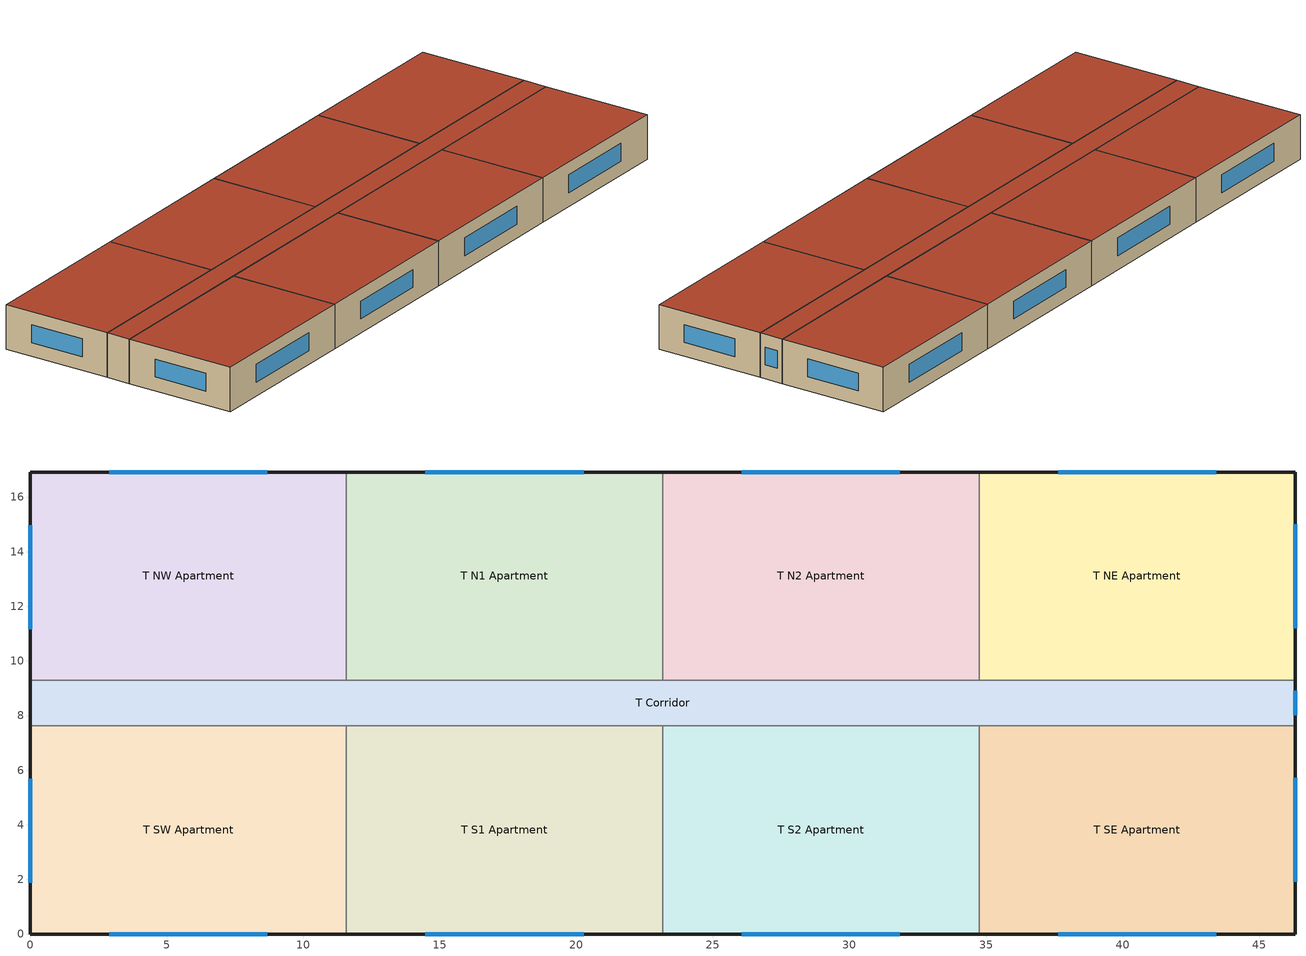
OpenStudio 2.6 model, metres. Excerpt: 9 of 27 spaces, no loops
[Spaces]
T SW Apartment
 floor adiabatic (BTAP-Int-Wall): 11.58,7.62 11.58,0 0,0 0,7.62 z9.14
 wall outside: 0,7.62 0,0 11.58,0 z9.14:12.19
 wall to T S1 Apartment: 11.58,0 11.58,7.62 z9.14:12.19
 wall to T Corridor: 11.58,7.62 0,7.62 z9.14:12.19
 window: 0,5.68 0,1.87 / 2.9,0 8.69,0 z10.1:11.32
 roof outside: 11.58,0 11.58,7.62 0,7.62 0,0 z12.19
T N1 Apartment
 floor adiabatic (BTAP-Int-Wall): 23.16,16.92 23.16,9.3 11.58,9.3 11.58,16.92 z9.14
 wall outside: 23.16,16.92 11.58,16.92 z9.14:12.19
 wall to T Corridor: 11.58,9.3 23.16,9.3 z9.14:12.19
 wall to T NW Apartment: 11.58,16.92 11.58,9.3 z9.14:12.19
 wall to T N2 Apartment: 23.16,9.3 23.16,16.92 z9.14:12.19
 window: 20.27,16.92 14.48,16.92 z10.1:11.32
 roof outside: 23.16,9.3 23.16,16.92 11.58,16.92 11.58,9.3 z12.19
T Corridor
 floor adiabatic (BTAP-Int-Wall): 46.33,9.3 46.33,7.62 0,7.62 0,9.3 z9.14
 wall outside: 46.33,7.62 46.33,9.3 / 0,9.3 0,7.62 z9.14:12.19
 wall to T SE Apartment: 34.75,7.62 46.33,7.62 z9.14:12.19
 wall to T S1 Apartment: 11.58,7.62 23.16,7.62 z9.14:12.19
 wall to T NW Apartment: 11.58,9.3 0,9.3 z9.14:12.19
 wall to T N2 Apartment: 34.75,9.3 23.16,9.3 z9.14:12.19
 wall to T S2 Apartment: 23.16,7.62 34.75,7.62 z9.14:12.19
 wall to T NE Apartment: 46.33,9.3 34.75,9.3 z9.14:12.19
 window: 46.33,8 46.33,8.91 z10.1:11.32
 roof outside: 46.33,7.62 46.33,9.3 0,9.3 0,7.62 z12.19
T N2 Apartment
 floor adiabatic (BTAP-Int-Wall): 34.75,16.92 34.75,9.3 23.16,9.3 23.16,16.92 z9.14
 wall outside: 34.75,16.92 23.16,16.92 z9.14:12.19
 wall to T NE Apartment: 34.75,9.3 34.75,16.92 z9.14:12.19
 window: 31.85,16.92 26.06,16.92 z10.1:11.32
 roof outside: 34.75,9.3 34.75,16.92 23.16,16.92 23.16,9.3 z12.19
T NW Apartment
 floor adiabatic (BTAP-Int-Wall): 11.58,16.92 11.58,9.3 0,9.3 0,16.92 z9.14
 wall outside: 11.58,16.92 0,16.92 0,9.3 z9.14:12.19
 window: 8.69,16.92 2.89,16.92 / 0,14.97 0,11.16 z10.1:11.32
 roof outside: 11.58,9.3 11.58,16.92 0,16.92 0,9.3 z12.19
T NE Apartment
 floor adiabatic (BTAP-Int-Wall): 46.33,16.92 46.33,9.3 34.75,9.3 34.75,16.92 z9.14
 wall outside: 46.33,9.3 46.33,16.92 34.75,16.92 z9.14:12.19
 window: 43.43,16.92 37.64,16.92 / 46.33,11.2 46.33,15.01 z10.1:11.32
 roof outside: 46.33,9.3 46.33,16.92 34.75,16.92 34.75,9.3 z12.19
T S2 Apartment
 floor adiabatic (BTAP-Int-Wall): 34.75,7.62 34.75,0 23.16,0 23.16,7.62 z9.14
 wall outside: 23.16,0 34.75,0 z9.14:12.19
 wall to T SE Apartment: 34.75,0 34.75,7.62 z9.14:12.19
 wall to T S1 Apartment: 23.16,7.62 23.16,0 z9.14:12.19
 window: 26.06,0 31.85,0 z10.1:11.32
 roof outside: 34.75,0 34.75,7.62 23.16,7.62 23.16,0 z12.19
T S1 Apartment
 floor adiabatic (BTAP-Int-Wall): 23.16,7.62 23.16,0 11.58,0 11.58,7.62 z9.14
 wall outside: 11.58,0 23.16,0 z9.14:12.19
 window: 14.48,0 20.27,0 z10.1:11.32
 roof outside: 23.16,0 23.16,7.62 11.58,7.62 11.58,0 z12.19
T SE Apartment
 floor adiabatic (BTAP-Int-Wall): 46.33,7.62 46.33,0 34.75,0 34.75,7.62 z9.14
 wall outside: 34.75,0 46.33,0 46.33,7.62 z9.14:12.19
 window: 46.33,1.9 46.33,5.71 / 37.64,0 43.43,0 z10.1:11.32
 roof outside: 46.33,0 46.33,7.62 34.75,7.62 34.75,0 z12.19
[Site]
Toronto Pearson Intl AP_ON_CAN: Latitude {deg}=43.677; Longitude {deg}=-79.631; Time Zone {hr}=-5; Elevation {m}=173.4; Terrain=City
[Building]
Building 1: North Axis {deg}=0; Default Construction Set=BTAP-Mass at hdd = 3890.0; Standards Number of Stories=4; Standards Number of Above Ground Stories=4; Standards Building Type=MidriseApartment
[Site:WaterMainsTemperature]
Calculation Method=Correlation; Annual Average Outdoor Air Temperature {C}=9.05833; Maximum Difference In Monthly Average Outdoor Air Temperatures {deltaC}=28.3
[Site:GroundTemperature:BuildingSurface]
19.527, 19.502, 19.536, 19.598, 20.002, 21.64, 22.225, 22.375, 21.449, 20.121, 19.802, 19.633
[SizingPeriod:DesignDay] Barometric Pressure {Pa}=99259; Sky Clearness=0; Rain Indicator=0; Snow Indicator=0; Day of Month=21; Daylight Saving Time Indicator=0; Humidity Indicating Type=Wetbulb; Dry-Bulb Temperature Range Modifier Type=DefaultMultipliers
Name | Maximum Dry-Bulb Temperature {C} | Daily Dry-Bulb Temperature Range {deltaC} | Humidity Indicating Conditions at Maximum Dry-Bulb | Wind Speed {m/s} | Wind Direction {deg} | Month | Day Type | Solar Model Indicator | ASHRAE Taub | ASHRAE Taud
Toronto Pearson Intl AP Ann Htg 99.6% Condns DB | -18 | 0 | -18 | 5.2 | 0 | 1 | WinterDesignDay | ASHRAEClearSky
Toronto Pearson Intl AP Ann Clg .4% Condns DB=>MWB | 31.3 | 9.7 | 22.4 | 6 | 270 | 7 | SummerDesignDay | ASHRAETau | 0.425 | 2.27
[Material:NoMass] Roughness=Smooth; Thermal Absorptance=0.9; Solar Absorptance=0.7
Name | Thermal Resistance {m2-K/W} | Visible Absorptance
Typical Carpet Pad; Typical Carpet Pad 1 | 0.21648 | 0.8
Typical Insulation 1 | 5.20402 | 0.7
Typical Insulation 2 | 3.32618 | 0.7
Typical Insulation 3 | 5.46446 | 0.7
Typical Carpet Pad 2 | 1.25503 | 0.8
Typical Carpet Pad 3; Typical Carpet Pad 4 | 2.57255 | 0.8
Typical Insulation 4 | 0.454528 | 0.7
Typical Insulation 5 | 0.454545 | 0.7
[Material]
Name | Roughness | Thickness {m} | Conductivity {W/m-K} | Density {kg/m3} | Specific Heat {J/kg-K} | Thermal Absorptance | Solar Absorptance | Visible Absorptance
G05 25mm wood | MediumSmooth | 0.0254 | 0.15 | 608 | 1630 | 0.9 | 0.5 | 0.5
100mm Normalweight concrete floor 1 | MediumSmooth | 0.1016 | 2.31 | 2322 | 832
G01 13mm gypsum board 1 | Smooth | 0.0127 | 0.16 | 800 | 1090 | 0.9 | 0.7 | 0.5
4 in. Normalweight Concrete Floor 1 | MediumRough | 0.1016 | 2.31 | 2322 | 832 | 0.9 | 0.7 | 0.7
1IN Stucco 1 | Smooth | 0.0253 | 0.6918 | 1858 | 837 | 0.9 | 0.7 | 0.92
8IN CONCRETE HW RefBldg 1 | Rough | 0.2032 | 1.311 | 2240 | 836.8 | 0.9 | 0.7 | 0.7
1/2IN Gypsum 1 | Smooth | 0.0127 | 0.16 | 784.9 | 830 | 0.9 | 0.4 | 0.4
Metal Roof Surface 1; F08 Metal surface 1 | Smooth | 0.0008 | 45.28 | 7824 | 500 | 0.9 | 0.7 | 0.7
6 in. Normalweight Concrete Floor 1; 6 in. Normalweight Concrete Floor 2; 6 in. Normalweight Concrete Floor 3 | MediumRough | 0.1524 | 2.31 | 2322 | 832 | 0.9 | 0.7 | 0.7
[Construction]
BTAP-Int-Partition; BTAP-Int-Door: G05 25mm wood
BTAP-Int-Floor: 100mm Normalweight concrete floor 1, Typical Carpet Pad
BTAP-Int-Wall: G01 13mm gypsum board 1, G01 13mm gypsum board 1
BTAP-Int-Ceiling: Typical Carpet Pad, 100mm Normalweight concrete floor 1
BTAP-Int-Window: SimpleGlazing
BTAP-Ext-Floor-Mass:U-0.183: Typical Insulation 1, 4 in. Normalweight Concrete Floor 1, Typical Carpet Pad 1
BTAP-Ext-Wall-Mass:U-0.278: 1IN Stucco 1, 8IN CONCRETE HW RefBldg 1, Typical Insulation 2, 1/2IN Gypsum 1
BTAP-Ext-Roof-Metal:U-0.183: Metal Roof Surface 1, Typical Insulation 3
BTAP-Grnd-Floor-Mass:U-0.757: 6 in. Normalweight Concrete Floor 1, Typical Carpet Pad 2
BTAP-Grnd-Wall-Mass:U-0.379: 6 in. Normalweight Concrete Floor 2, Typical Carpet Pad 3
BTAP-Grnd-Roof-Mass:U-0.379: 6 in. Normalweight Concrete Floor 3, Typical Carpet Pad 4
BTAP-Ext-FixedWindow:U=0.220 SHGC=0.600; BTAP-Ext-GlassDoors:U=0.220 SHGC=0.600; BTAP-Ext-Skylights:U=0.220 SHGC=0.600; BTAP-Ext-DaylightDomes:U=0.220 SHGC=0.600; BTAP-Ext-DaylightDiffuser:U=0.220 SHGC=0.600: SimpleGlazing:U=0.220 SHGC=0.600
BTAP-Ext-Door:U-2.2: F08 Metal surface 1, Typical Insulation 4
BTAP-Ext-OverHeadDoor:U-2.2: Typical Insulation 5
[DefaultConstructionSet]
BTAP-Mass at hdd = 3890.0: Default Exterior Surface Constructions=BTAP-Mass at hdd = 3890.0; Default Interior Surface Constructions=Default Surface Constructions 2; Default Ground Contact Surface Constructions=BTAP-Mass at hdd = 3890.0 1; Default Exterior SubSurface Constructions=BTAP-Mass at hdd = 3890.0; Default Interior SubSurface Constructions=Default Sub Surface Constructions 2; Interior Partition Construction=BTAP-Int-Partition
[DefaultSurfaceConstructions]
Name | Floor Construction | Wall Construction | Roof Ceiling Construction
Default Surface Constructions 2 | BTAP-Int-Floor | BTAP-Int-Wall | BTAP-Int-Ceiling
BTAP-Mass at hdd = 3890.0 | BTAP-Ext-Floor-Mass:U-0.183 | BTAP-Ext-Wall-Mass:U-0.278 | BTAP-Ext-Roof-Metal:U-0.183
BTAP-Mass at hdd = 3890.0 1 | BTAP-Grnd-Floor-Mass:U-0.757 | BTAP-Grnd-Wall-Mass:U-0.379 | BTAP-Grnd-Roof-Mass:U-0.379
[DefaultSubSurfaceConstructions]
Name | Fixed Window Construction | Operable Window Construction | Door Construction | Glass Door Construction | Overhead Door Construction | Skylight Construction | Tubular Daylight Dome Construction | Tubular Daylight Diffuser Construction
Default Sub Surface Constructions 2 | BTAP-Int-Window | BTAP-Int-Window | BTAP-Int-Door
BTAP-Mass at hdd = 3890.0 | BTAP-Ext-FixedWindow:U=0.220 SHGC=0.600 | BTAP-Ext-FixedWindow:U=0.220 SHGC=0.600 | BTAP-Ext-Door:U-2.2 | BTAP-Ext-GlassDoors:U=0.220 SHGC=0.600 | BTAP-Ext-OverHeadDoor:U-2.2 | BTAP-Ext-Skylights:U=0.220 SHGC=0.600 | BTAP-Ext-DaylightDomes:U=0.220 SHGC=0.600 | BTAP-Ext-DaylightDiffuser:U=0.220 SHGC=0.600
[WindowMaterial:SimpleGlazingSystem] U-Factor {W/m2-K}=2.2; Solar Heat Gain Coefficient=0.6; Visible Transmittance=0.21
SimpleGlazing; SimpleGlazing:U=0.220 SHGC=0.600
[Space] Building Story=Building Story 3
Name | Space Type | Thermal Zone
T SE Apartment | Space Function Dwelling Unit(s) | DU_BT=Space Function_ST=Dwelling Unit(s)_FL=Building Story 3_SCHG 4
T SW Apartment | Space Function Dwelling Unit(s) | DU_BT=Space Function_ST=Dwelling Unit(s)_FL=Building Story 3_SCHG 1
T N1 Apartment | Space Function Dwelling Unit(s) | DU_BT=Space Function_ST=Dwelling Unit(s)_FL=Building Story 3_SCHG 3
T Corridor | Space Function Corr. < 2.4m wide-sch-G | WILD_ST=Corr. < 2.4m wide-sch-G_FL=Building Story 3_SCH=G
T N2 Apartment | Space Function Dwelling Unit(s) | DU_BT=Space Function_ST=Dwelling Unit(s)_FL=Building Story 3_SCHG
T NW Apartment | Space Function Dwelling Unit(s) | DU_BT=Space Function_ST=Dwelling Unit(s)_FL=Building Story 3_SCHG 2
T NE Apartment | Space Function Dwelling Unit(s) | DU_BT=Space Function_ST=Dwelling Unit(s)_FL=Building Story 3_SCHG 6
T S1 Apartment | Space Function Dwelling Unit(s) | DU_BT=Space Function_ST=Dwelling Unit(s)_FL=Building Story 3_SCHG 5
T S2 Apartment | Space Function Dwelling Unit(s) | DU_BT=Space Function_ST=Dwelling Unit(s)_FL=Building Story 3_SCHG 7
[BuildingStory]
Building Story 3: Nominal Z Coordinate {m}=9.14355
[SpaceType] Standards Building Type=Space Function
Name | Default Schedule Set | Design Specification Outdoor Air Object | Standards Space Type
Space Function Corr. < 2.4m wide-sch-G | Space Function Corr. < 2.4m wide-sch-G Schedule Set | Space Function Corr. < 2.4m wide-sch-G Ventilation | Corr. < 2.4m wide-sch-G
Space Function Dwelling Unit(s) | Space Function Dwelling Unit(s) Schedule Set | Space Function Dwelling Unit(s) Ventilation | Dwelling Unit(s)
[People:Definition] Number of People Calculation Method=People/Area; Fraction Radiant=0.3
Name | People per Space Floor Area {person/m2}
Space Function Corr. < 2.4m wide-sch-G People Definition | 0.0100104
Space Function Dwelling Unit(s) People Definition | 0.0166841
[People] Work Efficiency Schedule=Work Efficiency Schedule; Clothing Insulation Schedule=Clothing Schedule; Air Velocity Schedule=Air Velocity Schedule; Multiplier=1
Name | People Definition | Space or SpaceType
Space Function Corr. < 2.4m wide-sch-G People | Space Function Corr. < 2.4m wide-sch-G People Definition | Space Function Corr. < 2.4m wide-sch-G
Space Function Dwelling Unit(s) People | Space Function Dwelling Unit(s) People Definition | Space Function Dwelling Unit(s)
[Lights:Definition] Design Level Calculation Method=Watts/Area; Fraction Radiant=0.5; Fraction Visible=0.2
Name | Watts per Space Floor Area {W/m2}
Space Function Corr. < 2.4m wide-sch-G Lights Definition | 8.39993
Space Function Dwelling Unit(s) Lights Definition | 4.99996
[Lights] Fraction Replaceable=1
Name | Lights Definition | Space or SpaceType
Space Function Corr. < 2.4m wide-sch-G Lights | Space Function Corr. < 2.4m wide-sch-G Lights Definition | Space Function Corr. < 2.4m wide-sch-G
Space Function Dwelling Unit(s) Lights | Space Function Dwelling Unit(s) Lights Definition | Space Function Dwelling Unit(s)
[ElectricEquipment:Definition]
Space Function Dwelling Unit(s) Elec Equip Definition: Design Level Calculation Method=Watts/Area; Watts per Space Floor Area {W/m2}=4.99996; Fraction Radiant=0.5
[ElectricEquipment]
Space Function Dwelling Unit(s) Elec Equip: Electric Equipment Definition=Space Function Dwelling Unit(s) Elec Equip Definition; Space or SpaceType=Space Function Dwelling Unit(s)
[DesignSpecification:OutdoorAir] Outdoor Air Method=Sum
Name | Outdoor Air Flow per Floor Area {m3/s-m2}
Space Function Corr. < 2.4m wide-sch-G Ventilation | 0.0003048
Space Function Dwelling Unit(s) Ventilation | 0.00034544
[DefaultScheduleSet] Number of People Schedule=NECB-G-Occupancy; People Activity Level Schedule=NECB-Activity; Lighting Schedule=NECB-G-Lighting; Electric Equipment Schedule=NECB-G-Electric-Equipment; Infiltration Schedule=Always On
Space Function Corr. < 2.4m wide-sch-G Schedule Set; Space Function Dwelling Unit(s) Schedule Set
[ThermostatSetpoint:DualSetpoint] Heating Setpoint Temperature Schedule=NECB-G-Thermostat Setpoint-Heating; Cooling Setpoint Temperature Schedule=NECB-G-Thermostat Setpoint-Cooling
Space Function Dwelling Unit(s) Thermostat 27; Space Function Dwelling Unit(s) Thermostat 31; Space Function Dwelling Unit(s) Thermostat 35; Space Function Dwelling Unit(s) Thermostat 37; Space Function Dwelling Unit(s) Thermostat 38; Space Function Dwelling Unit(s) Thermostat 40; Space Function Dwelling Unit(s) Thermostat 43; Space Function Dwelling Unit(s) Thermostat 45; Space Function Corr. < 2.4m wide-sch-G Thermostat 4
[SpaceInfiltration:DesignFlowRate] Schedule=Always On Discrete; Design Flow Rate Calculation Method=Flow/ExteriorArea; Flow per Exterior Surface Area {m3/s-m2}=0.00025; Constant Term Coefficient=0; Temperature Term Coefficient=0; Velocity Term Coefficient=0.224; Velocity Squared Term Coefficient=0
Name | Space or SpaceType
T Corridor Infiltration | T Corridor
T N1 Apartment Infiltration | T N1 Apartment
T N2 Apartment Infiltration | T N2 Apartment
T NE Apartment Infiltration | T NE Apartment
T NW Apartment Infiltration | T NW Apartment
T S1 Apartment Infiltration | T S1 Apartment
T S2 Apartment Infiltration | T S2 Apartment
T SE Apartment Infiltration | T SE Apartment
T SW Apartment Infiltration | T SW Apartment
[ThermalZone] Use Ideal Air Loads=No
Name | Thermostat
DU_BT=Space Function_ST=Dwelling Unit(s)_FL=Building Story 3_SCHG | Space Function Dwelling Unit(s) Thermostat 27
DU_BT=Space Function_ST=Dwelling Unit(s)_FL=Building Story 3_SCHG 1 | Space Function Dwelling Unit(s) Thermostat 31
DU_BT=Space Function_ST=Dwelling Unit(s)_FL=Building Story 3_SCHG 2 | Space Function Dwelling Unit(s) Thermostat 35
DU_BT=Space Function_ST=Dwelling Unit(s)_FL=Building Story 3_SCHG 3 | Space Function Dwelling Unit(s) Thermostat 37
DU_BT=Space Function_ST=Dwelling Unit(s)_FL=Building Story 3_SCHG 4 | Space Function Dwelling Unit(s) Thermostat 38
DU_BT=Space Function_ST=Dwelling Unit(s)_FL=Building Story 3_SCHG 5 | Space Function Dwelling Unit(s) Thermostat 40
DU_BT=Space Function_ST=Dwelling Unit(s)_FL=Building Story 3_SCHG 6 | Space Function Dwelling Unit(s) Thermostat 43
DU_BT=Space Function_ST=Dwelling Unit(s)_FL=Building Story 3_SCHG 7 | Space Function Dwelling Unit(s) Thermostat 45
WILD_ST=Corr. < 2.4m wide-sch-G_FL=Building Story 3_SCH=G | Space Function Corr. < 2.4m wide-sch-G Thermostat 4
[Schedule:Ruleset]
Clothing Schedule: Default Day Schedule=Clothing Schedule Default Winter Clothes
Air Velocity Schedule: Default Day Schedule=Air Velocity Schedule Default
Work Efficiency Schedule: Default Day Schedule=Work Efficiency Schedule Default
NECB-Activity: Default Day Schedule=NECB-Activity Default; Summer Design Day Schedule=NECB-Activity Summer Design Day; Winter Design Day Schedule=NECB-Activity Winter Design Day
Always On: Default Day Schedule=Always On Default
NECB-G-Occupancy: Default Day Schedule=NECB-G-Occupancy Default
NECB-G-Lighting: Default Day Schedule=NECB-G-Lighting Default
NECB-G-Electric-Equipment: Default Day Schedule=NECB-G-Electric-Equipment Default
NECB-G-Thermostat Setpoint-Heating: Default Day Schedule=NECB-G-Thermostat Setpoint-Heating Default
NECB-G-Thermostat Setpoint-Cooling: Default Day Schedule=NECB-G-Thermostat Setpoint-Cooling Default
[Schedule:Day]
Clothing Schedule Default Winter Clothes; Always On Default: 24, 0, 1
Clothing Schedule Summer Clothes: 24, 0, 0.5
Air Velocity Schedule Default: 24, 0, 0.2
Work Efficiency Schedule Default: 24, 0, 0
NECB-Activity Default; NECB-Activity Winter Design Day; NECB-Activity Summer Design Day: 24, 0, 130
NECB-G-Occupancy Default; NECB-G-Occupancy Default|Wkdy Day: 7, 0, 0.9, 8, 0, 0.7, 9, 0, 0.4, 17, 0, 0.3, 18, 0, 0.5, 24, 0, 0.9
NECB-G-Occupancy Sat Day; NECB-G-Occupancy Sun|Hol Day: 7, 0, 0.9, 8, 0, 0.7, 17, 0, 0.5, 18, 0, 0.7, 24, 0, 0.9
NECB-G-Lighting Default; NECB-G-Lighting Default|Wkdy Day; NECB-G-Lighting Sat Day; NECB-G-Lighting Sun|Hol Day: 1, 0, 0.3, 6, 0, 0, 7, 0, 0.2, 9, 0, 0.5, 19, 0, 0, 22, 0, 0.9, 23, 0, 0.8, 24, 0, 0.6
NECB-G-Electric-Equipment Default; NECB-G-Electric-Equipment Default|Wkdy Day; NECB-G-Electric-Equipment Sat Day; NECB-G-Electric-Equipment Sun|Hol Day: 1, 0, 0.3, 7, 0, 0.2, 9, 0, 0.8, 16, 0, 0.4, 17, 0, 0.5, 18, 0, 0.2, 20, 0, 0.9, 21, 0, 0.7, 24, 0, 0.5
NECB-G-Thermostat Setpoint-Heating Default; NECB-G-Thermostat Setpoint-Heating Default|Wkdy Day; NECB-G-Thermostat Setpoint-Heating Sat Day; NECB-G-Thermostat Setpoint-Heating Sun|Hol Day: 1, 0, 22, 7, 0, 18, 8, 0, 20, 24, 0, 22
NECB-G-Thermostat Setpoint-Cooling Default; NECB-G-Thermostat Setpoint-Cooling Default|Wkdy Day; NECB-G-Thermostat Setpoint-Cooling Sat Day; NECB-G-Thermostat Setpoint-Cooling Sun|Hol Day: 24, 0, 24
[Schedule:Rule] Date Specification Type=DateRange; Start Day=1
Name | Schedule Ruleset | Rule Order | Day Schedule | Start Month | End Month | End Day | Apply Monday | Apply Tuesday | Apply Wednesday | Apply Thursday | Apply Friday | Apply Saturday | Apply Sunday
Schedule Rule 1 | Clothing Schedule | 0 | Clothing Schedule Summer Clothes | 5 | 9 | 30
Schedule Rule 17 | NECB-G-Occupancy | 2 | NECB-G-Occupancy Default|Wkdy Day | 1 | 12 | 31 | Yes | Yes | Yes | Yes | Yes
Schedule Rule 18 | NECB-G-Occupancy | 1 | NECB-G-Occupancy Sat Day | 1 | 12 | 31 |  |  |  |  |  | Yes
Schedule Rule 19 | NECB-G-Occupancy | 0 | NECB-G-Occupancy Sun|Hol Day | 1 | 12 | 31 |  |  |  |  |  |  | Yes
Schedule Rule 20 | NECB-G-Lighting | 2 | NECB-G-Lighting Default|Wkdy Day | 1 | 12 | 31 | Yes | Yes | Yes | Yes | Yes
Schedule Rule 21 | NECB-G-Lighting | 1 | NECB-G-Lighting Sat Day | 1 | 12 | 31 |  |  |  |  |  | Yes
Schedule Rule 22 | NECB-G-Lighting | 0 | NECB-G-Lighting Sun|Hol Day | 1 | 12 | 31 |  |  |  |  |  |  | Yes
Schedule Rule 23 | NECB-G-Electric-Equipment | 2 | NECB-G-Electric-Equipment Default|Wkdy Day | 1 | 12 | 31 | Yes | Yes | Yes | Yes | Yes
Schedule Rule 24 | NECB-G-Electric-Equipment | 1 | NECB-G-Electric-Equipment Sat Day | 1 | 12 | 31 |  |  |  |  |  | Yes
Schedule Rule 25 | NECB-G-Electric-Equipment | 0 | NECB-G-Electric-Equipment Sun|Hol Day | 1 | 12 | 31 |  |  |  |  |  |  | Yes
Schedule Rule 26 | NECB-G-Thermostat Setpoint-Heating | 2 | NECB-G-Thermostat Setpoint-Heating Default|Wkdy Day | 1 | 12 | 31 | Yes | Yes | Yes | Yes | Yes
Schedule Rule 27 | NECB-G-Thermostat Setpoint-Heating | 1 | NECB-G-Thermostat Setpoint-Heating Sat Day | 1 | 12 | 31 |  |  |  |  |  | Yes
Schedule Rule 28 | NECB-G-Thermostat Setpoint-Heating | 0 | NECB-G-Thermostat Setpoint-Heating Sun|Hol Day | 1 | 12 | 31 |  |  |  |  |  |  | Yes
Schedule Rule 29 | NECB-G-Thermostat Setpoint-Cooling | 2 | NECB-G-Thermostat Setpoint-Cooling Default|Wkdy Day | 1 | 12 | 31 | Yes | Yes | Yes | Yes | Yes
Schedule Rule 30 | NECB-G-Thermostat Setpoint-Cooling | 1 | NECB-G-Thermostat Setpoint-Cooling Sat Day | 1 | 12 | 31 |  |  |  |  |  | Yes
Schedule Rule 31 | NECB-G-Thermostat Setpoint-Cooling | 0 | NECB-G-Thermostat Setpoint-Cooling Sun|Hol Day | 1 | 12 | 31 |  |  |  |  |  |  | Yes
[Schedule:Constant]
Always On Discrete: Value=1
